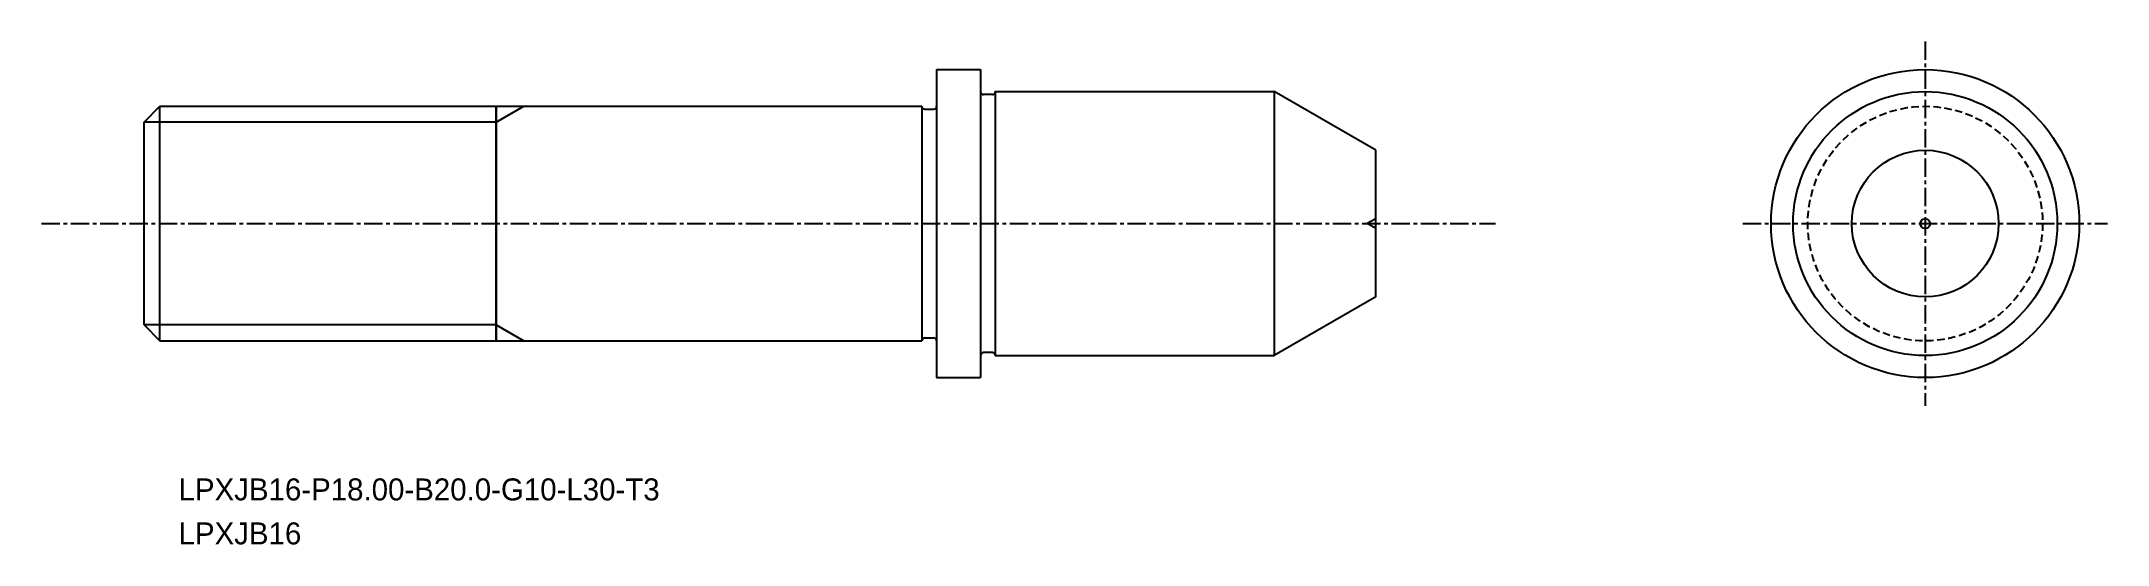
# Model space of a CAD drawing. Extents: x -1817 to -1676, y -851 to -816.
import ezdxf

# ---------------------------------------------------------------- set-up
doc = ezdxf.new("R2010")
doc.units = 0
doc.linetypes.add('CENTER', pattern=[2, 1.25, -0.25, 0.25, -0.25])
doc.linetypes.add('DASHED', pattern=[0.75, 0.5, -0.25])
doc.layers.get('0').update_dxf_attribs({"linetype": 'CONTINUOUS'})
doc.layers.add('CENTER', color=1, linetype='CENTER')

msp = doc.modelspace()

# ---------------------------------------------------------------- linework, layer by layer
at = {"color": 7, "linetype": 'CONTINUOUS'}
for p, q in [((-1755.94, -818.2), (-1755.94, -839.2)), ((-1755.94, -818.2), (-1752.94, -818.2)), ((-1809.94, -821.78), (-1808.86, -820.7)), ((-1808.86, -836.7), (-1808.86, -820.7)), ((-1808.86, -820.7), (-1785.94, -820.7)), ((-1785.94, -820.7), (-1785.94, -836.7)), ((-1785.94, -820.7), (-1756.94, -820.7)), ((-1785.94, -836.7), (-1785.94, -820.7)), ((-1756.94, -820.7), (-1756.94, -836.7)), ((-1752.14, -819.9), (-1752.74, -819.9)), ((-1751.94, -819.7), (-1732.94, -819.7)), ((-1751.94, -819.7), (-1751.94, -837.7)), ((-1809.94, -835.61), (-1809.94, -821.78)), ((-1808.86, -835.75), (-1808.86, -821.64)), ((-1756.74, -820.9), (-1756.14, -820.9)), ((-1809.94, -835.61), (-1808.86, -836.7)), ((-1808.86, -836.7), (-1785.94, -836.7)), ((-1785.94, -836.7), (-1756.94, -836.7)), ((-1756.74, -836.5), (-1756.14, -836.5)), ((-1752.14, -837.5), (-1752.74, -837.5)), ((-1751.94, -837.7), (-1732.94, -837.7)), ((-1755.94, -839.2), (-1752.94, -839.2))]:
    msp.add_line(p, q, dxfattribs=at)
at = {"linetype": 'CONTINUOUS'}
for p, q in [((-1752.94, -818.2), (-1752.94, -839.2)), ((-1732.94, -819.7), (-1732.94, -837.7)), ((-1726.01, -823.7), (-1732.94, -819.7)), ((-1726.01, -833.7), (-1726.01, -823.7)), ((-1726.01, -833.7), (-1732.94, -837.7))]:
    msp.add_line(p, q, dxfattribs=at)
at = {"color": 3, "linetype": 'CONTINUOUS'}
for p, q in [((-1785.94, -821.78), (-1784.06, -820.7)), ((-1785.94, -821.78), (-1809.94, -821.78)), ((-1785.94, -835.61), (-1809.94, -835.61)), ((-1785.94, -835.61), (-1784.06, -836.7))]:
    msp.add_line(p, q, dxfattribs=at)
at = {"color": 3}
for p in [(-1726.01, -828.37), (-1726.01, -829.03)]:
    msp.add_line(p, (-1726.6, -828.7), dxfattribs=at)
at = {"linetype": 'CONTINUOUS'}
for radius in [10.5, 9, 5]:
    msp.add_circle((-1688.58, -828.7), radius, dxfattribs=at)
at = {"color": 3, "linetype": 'DASHED'}
msp.add_circle((-1688.58, -828.7), 8, dxfattribs=at)
msp.add_circle((-1688.58, -828.7), 0.332)
at = {"color": 7, "linetype": 'CONTINUOUS'}
for centre, start, end in [((-1756.74, -820.7), 180, 270), ((-1756.14, -820.7), 270, 0), ((-1752.74, -819.7), 180, 270), ((-1752.14, -819.7), 270, 0), ((-1756.74, -836.7), 90, 180), ((-1756.14, -836.7), 0, 90), ((-1752.74, -837.7), 90, 180), ((-1752.14, -837.7), 0, 90)]:
    msp.add_arc(centre, 0.2, start, end, dxfattribs=at)
at = {"layer": 'CENTER', "color": 1, "linetype": 'CENTER'}
for p, q in [((-1688.58, -816.27), (-1688.58, -841.13)), ((-1816.94, -828.7), (-1717.85, -828.7)), ((-1701.01, -828.7), (-1676.15, -828.7))]:
    msp.add_line(p, q, dxfattribs=at)

# ---------------------------------------------------------------- texts
for s, p in [('LPXJB16-P18.00-B20.0-G10-L30-T3', (-1807.59, -847.58)), ('LPXJB16', (-1807.59, -850.58))]:
    msp.add_text(s, height=1.5).set_placement(p)

doc.saveas('drawing.dxf')
